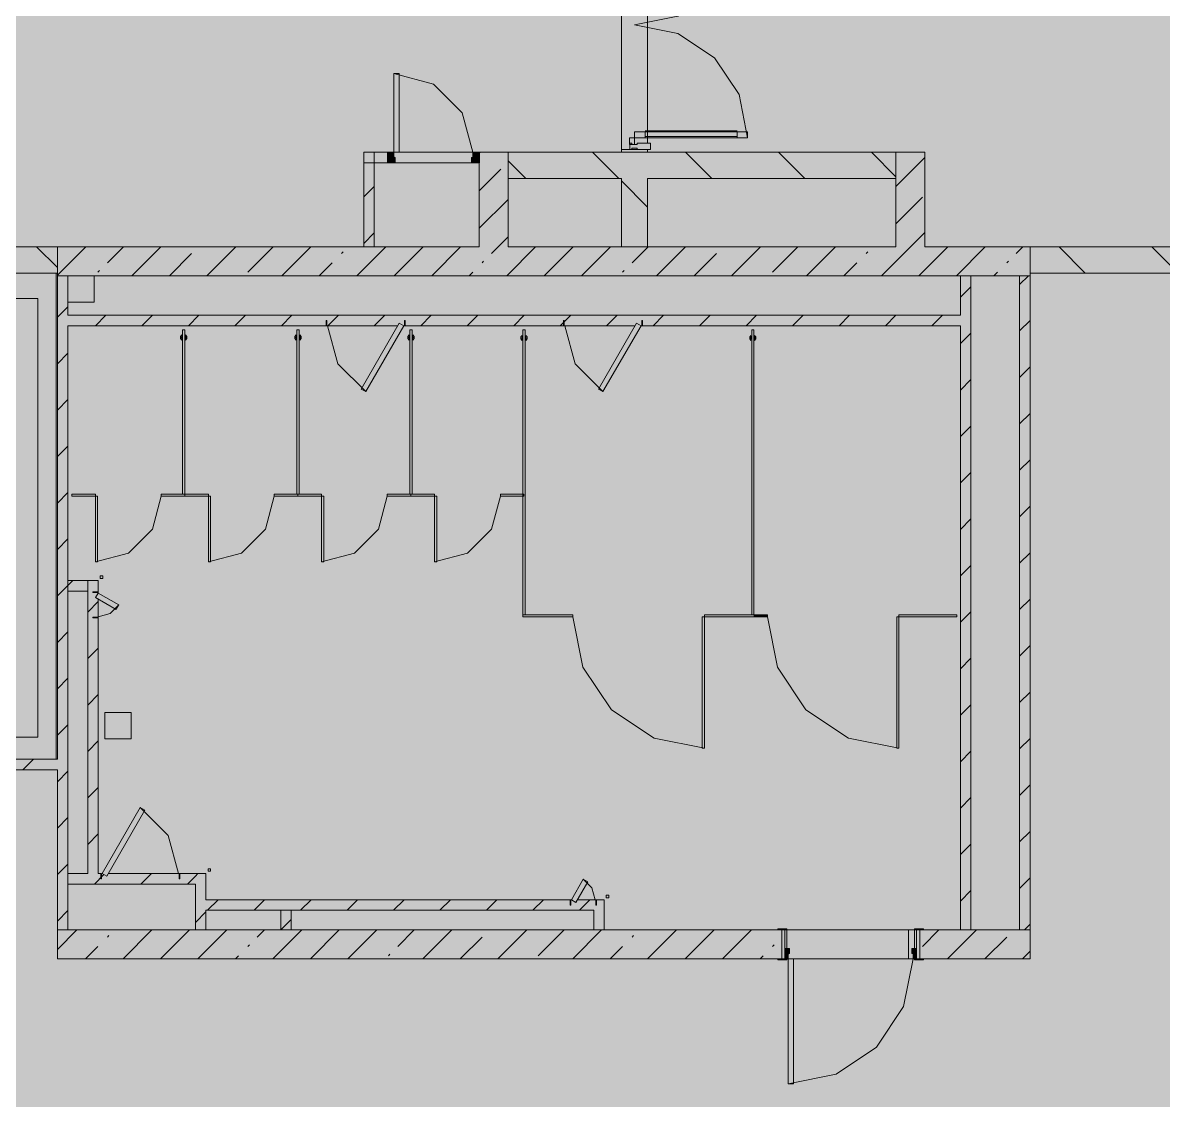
# Model space of a CAD drawing. Header units: millimetres. Extents: x -3817 to 677485, y -22715 to 103890.
# Drawn here: x 17720.9 to 17789.2, y -19571.6 to -19507 of the extents above; entities that cross this region are included whole.
import ezdxf

# ---------------------------------------------------------------- set-up
doc = ezdxf.new("R2010")
doc.units = ezdxf.units.MM
doc.layers.add('PDF _Геометрия', color=7, linetype='Continuous', true_color=0x1d1d1d)
doc.layers.add('PDF _Сплошная заливка', color=7, linetype='Continuous', true_color=0xffffff)

msp = doc.modelspace()

# ---------------------------------------------------------------- hatches: boundary and pattern name
at = {"layer": 'PDF _Сплошная заливка', "true_color": 0xd9d9d9, "transparency": 33554559}
for points in [[(17936.192, -19605.904), (17967.269, -19605.904), (17967.269, -19434.131), (17715.86, -19434.131), (17715.86, -19388.542), (17649.343, -19388.542), (17649.343, -19558.599), (17683.531, -19558.599), (17683.531, -19605.904), (17932.54, -19605.904)], [(17748.238, -19520.411), (17749.961, -19520.411), (17749.961, -19514.742), (17748.238, -19514.742), (17748.229, -19520.411)], [(17773.189, -19516.317), (17773.189, -19514.742), (17749.961, -19514.742), (17749.961, -19516.317), (17760.91, -19516.317)], [(17781.228, -19522.144), (17781.228, -19520.411), (17722.962, -19520.411), (17722.962, -19522.144), (17775.517, -19522.144)], [(17777.055, -19561.355), (17777.685, -19561.355), (17777.685, -19522.144), (17777.055, -19522.144), (17777.055, -19558.599)], [(17723.592, -19525.136), (17743.346, -19525.136), (17743.437, -19524.978), (17743.788, -19525.136), (17757.59, -19525.081), (17757.649, -19524.978), (17758, -19525.136), (17777.055, -19525.136), (17777.055, -19524.506), (17723.592, -19524.506)], [(17724.773, -19541.041), (17725.403, -19541.041), (17725.403, -19540.411), (17723.592, -19540.411), (17723.592, -19541.041)], [(17724.773, -19557.969), (17725.403, -19557.953), (17725.403, -19541.522), (17725.246, -19541.431), (17725.403, -19541.041), (17724.773, -19541.041), (17724.773, -19557.953)], [(17725.561, -19558.599), (17731.23, -19558.599), (17731.23, -19557.969), (17726.003, -19557.969), (17725.912, -19558.127), (17725.561, -19557.969), (17723.592, -19557.969), (17723.592, -19558.599), (17724.394, -19558.599)], [(17731.697, -19561.355), (17731.86, -19561.355), (17731.86, -19557.969), (17731.23, -19557.969), (17731.23, -19561.355)], [(17754.73, -19560.174), (17755.087, -19560.174), (17755.087, -19559.544), (17754.112, -19559.544), (17754.021, -19559.701), (17753.749, -19559.544), (17731.86, -19559.544), (17731.86, -19560.174), (17753.749, -19560.174)]]:
    msp.add_hatch(color=254, dxfattribs=at).paths.add_polyline_path(points)
h = msp.add_hatch(color=254, dxfattribs=at)
h.paths.add_polyline_path([(17756.741, -19514.742), (17758.315, -19514.742), (17758.315, -19514.585), (17756.741, -19514.585)], flags=0)
h.paths.add_polyline_path([(17757.259, -19499.625), (17758.315, -19499.625), (17758.315, -19498.365), (17756.741, -19498.365), (17756.741, -19499.625)], flags=0)
h = msp.add_hatch(color=254, dxfattribs=at)
h.paths.add_polyline_path([(17720.742, -19521.986), (17722.962, -19521.986), (17722.962, -19520.411), (17717.451, -19520.411), (17717.451, -19521.986), (17717.687, -19521.986)], flags=0)
h.paths.add_polyline_path([(17704.223, -19521.986), (17709.577, -19521.986), (17709.577, -19520.411), (17704.223, -19520.411)], flags=0)
h = msp.add_hatch(color=254, dxfattribs=at)
h.paths.add_polyline_path([(17808.668, -19521.986), (17824.691, -19521.986), (17824.691, -19520.411), (17808.668, -19520.411)], flags=0)
h.paths.add_polyline_path([(17797.251, -19521.986), (17797.251, -19520.411), (17781.228, -19520.411), (17781.228, -19521.986), (17790.124, -19521.986)], flags=0)
at = {"layer": 'PDF _Сплошная заливка', "true_color": 0xcdcbc5, "transparency": 33554559}
msp.add_hatch(color=9, dxfattribs=at).paths.add_polyline_path([(17732.013, -19535.356), (17732.013, -19535.23), (17730.596, -19535.23), (17730.596, -19535.356), (17731.697, -19535.356)])
at = {"layer": 'PDF _Сплошная заливка', "true_color": 0xd9d9d9, "transparency": 33554559}
h = msp.add_hatch(color=254, dxfattribs=at)
h.paths.add_polyline_path([(17716.9, -19551.749), (17722.962, -19551.749), (17722.962, -19551.119), (17716.663, -19551.119), (17716.663, -19551.749)], flags=0)
h.paths.add_polyline_path([(17709.183, -19551.749), (17709.183, -19551.119), (17705.798, -19551.119), (17705.798, -19551.749), (17708.947, -19551.749)], flags=0)
h = msp.add_hatch(color=254, dxfattribs=at)
h.paths.add_polyline_path([(17722.962, -19563.087), (17766.347, -19563.087), (17766.347, -19561.355), (17722.962, -19561.355)], flags=0)
h.paths.add_polyline_path([(17781.228, -19563.087), (17781.228, -19561.355), (17774.614, -19561.355), (17774.614, -19563.087), (17775.517, -19563.087)], flags=0)

# ---------------------------------------------------------------- linework, layer by layer
at = {"layer": 'PDF _Геометрия', "color": 8, "lineweight": 9, "true_color": 0x737373}
for points in [[(17757.693, -19514.585), (17756.741, -19514.585), (17756.741, -19499.625), (17757.693, -19499.625)], [(17758.315, -19500.002), (17758.315, -19514.208)], [(17723.592, -19522.144), (17781.228, -19522.144), (17781.228, -19520.411), (17774.921, -19520.411), (17774.921, -19514.742), (17773.189, -19514.742), (17773.189, -19520.411), (17758.315, -19520.411), (17758.315, -19516.317), (17773.189, -19516.317), (17773.189, -19514.742), (17749.961, -19514.742), (17749.961, -19516.317), (17756.741, -19516.317), (17756.741, -19520.411), (17749.961, -19520.411), (17749.961, -19514.742), (17748.229, -19514.742), (17743.435, -19514.742)], [(17748.229, -19514.807), (17748.294, -19514.742)], [(17756.595, -19516.317), (17755.021, -19514.742)], [(17762.163, -19516.317), (17760.588, -19514.742)], [(17767.731, -19516.317), (17766.156, -19514.742)], [(17773.189, -19516.208), (17771.723, -19514.742)], [(17742.726, -19515.372), (17748.229, -19515.372), (17748.229, -19520.411), (17722.962, -19520.411), (17722.962, -19522.144)], [(17751.028, -19516.317), (17749.961, -19515.25)], [(17773.189, -19516.787), (17774.921, -19515.055)], [(17748.229, -19517.052), (17749.523, -19515.757)], [(17741.308, -19517.419), (17741.938, -19516.789)], [(17758.315, -19518.037), (17756.741, -19516.462)], [(17748.229, -19519.297), (17749.961, -19517.564)], [(17773.189, -19519.032), (17774.78, -19517.441)], [(17741.308, -19520.202), (17741.938, -19519.573)], [(17772.322, -19522.144), (17774.054, -19520.411), (17774.921, -19519.544)], [(17717.687, -19521.986), (17722.962, -19521.986), (17722.962, -19520.411), (17717.687, -19520.411)], [(17722.962, -19521.657), (17721.717, -19520.411)], [(17722.962, -19522.114), (17724.665, -19520.411)], [(17725.951, -19521.37), (17726.91, -19520.411)], [(17727.422, -19522.144), (17729.155, -19520.411)], [(17731.912, -19522.144), (17733.645, -19520.411)], [(17734.37, -19521.931), (17735.89, -19520.411)], [(17736.402, -19522.144), (17738.135, -19520.411)], [(17740.892, -19522.144), (17742.624, -19520.411)], [(17743.137, -19522.144), (17744.869, -19520.411)], [(17745.382, -19522.144), (17747.114, -19520.411)], [(17748.962, -19520.809), (17749.359, -19520.411), (17749.961, -19519.809)], [(17749.872, -19522.144), (17751.604, -19520.411)], [(17752.117, -19522.144), (17753.849, -19520.411)], [(17754.362, -19522.144), (17756.094, -19520.411)], [(17756.741, -19520.411), (17758.315, -19520.411)], [(17757.381, -19521.37), (17758.339, -19520.411)], [(17758.852, -19522.144), (17760.584, -19520.411)], [(17763.342, -19522.144), (17765.074, -19520.411)], [(17765.8, -19521.931), (17767.319, -19520.411)], [(17767.832, -19522.144), (17769.564, -19520.411)], [(17774.567, -19522.144), (17776.299, -19520.411)], [(17776.812, -19522.144), (17778.544, -19520.411)], [(17780.392, -19520.809), (17780.789, -19520.411)], [(17784.535, -19521.986), (17782.96, -19520.411)], [(17790.102, -19521.986), (17788.528, -19520.411)], [(17729.667, -19522.144), (17731.002, -19520.809)], [(17739.982, -19520.809), (17740.076, -19520.715)], [(17761.097, -19522.144), (17762.432, -19520.809)], [(17771.412, -19520.809), (17771.505, -19520.715)], [(17738.647, -19522.144), (17739.421, -19521.37)], [(17748.401, -19521.37), (17748.494, -19521.276)], [(17770.077, -19522.144), (17770.851, -19521.37)], [(17779.831, -19521.37), (17779.924, -19521.276)], [(17758, -19525.136), (17777.055, -19525.136), (17777.055, -19561.355), (17777.685, -19561.355), (17777.685, -19522.144), (17777.055, -19522.144), (17777.055, -19524.506), (17758, -19524.506), (17753.276, -19524.506), (17743.788, -19524.506), (17739.064, -19524.506), (17723.592, -19524.506), (17723.592, -19522.144), (17722.962, -19522.144), (17722.962, -19551.119), (17716.9, -19551.119)], [(17725.167, -19522.144), (17723.592, -19522.144), (17723.592, -19523.718)], [(17725.167, -19522.144), (17723.71, -19522.144), (17725.167, -19522.144)], [(17725.39, -19521.931), (17725.483, -19521.838)], [(17747.627, -19522.144), (17747.84, -19521.931)], [(17756.82, -19521.931), (17756.913, -19521.838)], [(17779.057, -19522.144), (17779.27, -19521.931)], [(17780.598, -19522.669), (17781.124, -19522.144)], [(17777.055, -19523.429), (17777.685, -19522.799)], [(17710.286, -19523.502), (17721.781, -19523.502), (17721.781, -19549.8), (17709.971, -19549.8), (17709.971, -19523.502)], [(17722.962, -19524.629), (17723.592, -19523.999)], [(17725.24, -19525.136), (17725.87, -19524.506)], [(17728.024, -19525.136), (17728.654, -19524.506)], [(17730.807, -19525.136), (17731.437, -19524.506)], [(17733.591, -19525.136), (17734.221, -19524.506)], [(17736.375, -19525.136), (17737.005, -19524.506)], [(17739.159, -19525.136), (17739.789, -19524.506)], [(17741.943, -19525.136), (17742.572, -19524.506)], [(17744.726, -19525.136), (17745.356, -19524.506)], [(17747.51, -19525.136), (17748.14, -19524.506)], [(17750.294, -19525.136), (17750.924, -19524.506)], [(17753.078, -19525.136), (17753.708, -19524.506)], [(17755.862, -19525.136), (17756.491, -19524.506)], [(17758.645, -19525.136), (17759.275, -19524.506)], [(17761.429, -19525.136), (17762.059, -19524.506)], [(17764.213, -19525.136), (17764.843, -19524.506)], [(17766.997, -19525.136), (17767.627, -19524.506)], [(17769.78, -19525.136), (17770.41, -19524.506)], [(17772.564, -19525.136), (17773.194, -19524.506)], [(17775.348, -19525.136), (17775.978, -19524.506)], [(17766.11, -19561.355), (17723.592, -19561.355), (17723.592, -19541.041), (17724.773, -19541.041), (17724.773, -19540.411), (17723.592, -19540.411), (17723.592, -19525.136), (17739.064, -19525.136), (17743.346, -19525.136)], [(17743.788, -19525.136), (17753.276, -19525.136), (17757.558, -19525.136)], [(17780.598, -19525.453), (17781.228, -19524.823)], [(17730.412, -19525.693), (17730.342, -19525.79), (17730.342, -19525.91), (17730.412, -19526.006)], [(17730.442, -19525.766), (17730.407, -19525.85), (17730.442, -19525.934)], [(17730.61, -19525.934), (17730.645, -19525.85), (17730.61, -19525.766)], [(17730.64, -19526.006), (17730.71, -19525.91), (17730.71, -19525.79), (17730.64, -19525.693)], [(17737.259, -19525.693), (17737.189, -19525.79), (17737.189, -19525.91), (17737.259, -19526.006)], [(17737.289, -19525.766), (17737.255, -19525.85), (17737.289, -19525.934)], [(17737.457, -19525.934), (17737.492, -19525.85), (17737.457, -19525.766)], [(17737.487, -19526.006), (17737.557, -19525.91), (17737.557, -19525.79), (17737.487, -19525.693)], [(17744.028, -19525.693), (17743.957, -19525.79), (17743.957, -19525.91), (17744.028, -19526.006)], [(17744.058, -19525.766), (17744.023, -19525.85), (17744.058, -19525.934)], [(17744.226, -19525.934), (17744.26, -19525.85), (17744.226, -19525.766)], [(17744.256, -19526.006), (17744.326, -19525.91), (17744.326, -19525.79), (17744.256, -19525.693)], [(17750.796, -19525.717), (17750.726, -19525.814), (17750.726, -19525.934), (17750.796, -19526.031)], [(17750.826, -19525.79), (17750.791, -19525.874), (17750.826, -19525.958)], [(17750.994, -19525.958), (17751.029, -19525.874), (17750.994, -19525.79)], [(17751.024, -19526.031), (17751.094, -19525.934), (17751.094, -19525.814), (17751.024, -19525.717)], [(17764.501, -19525.717), (17764.43, -19525.814), (17764.43, -19525.934), (17764.501, -19526.031)], [(17764.53, -19525.79), (17764.496, -19525.874), (17764.53, -19525.958)], [(17764.698, -19525.958), (17764.733, -19525.874), (17764.698, -19525.79)], [(17764.728, -19526.031), (17764.799, -19525.934), (17764.799, -19525.814), (17764.728, -19525.717)], [(17777.055, -19526.212), (17777.685, -19525.583)], [(17722.962, -19527.413), (17723.592, -19526.783)], [(17780.598, -19528.237), (17781.228, -19527.607)], [(17777.055, -19528.996), (17777.685, -19528.366)], [(17722.962, -19530.197), (17723.592, -19529.567)], [(17780.598, -19531.021), (17781.228, -19530.391)], [(17777.055, -19531.78), (17777.685, -19531.15)], [(17722.962, -19532.981), (17723.592, -19532.351)], [(17780.598, -19533.805), (17781.228, -19533.175)], [(17777.055, -19534.564), (17777.685, -19533.934)], [(17722.962, -19535.765), (17723.592, -19535.135)], [(17725.242, -19539.293), (17725.242, -19535.356), (17725.368, -19535.356), (17725.368, -19539.293), (17725.242, -19539.293), (17727.21, -19538.765), (17728.651, -19537.324), (17729.179, -19535.356)], [(17732.013, -19539.293), (17732.013, -19535.356), (17732.139, -19535.356), (17732.139, -19539.293), (17732.013, -19539.293), (17733.982, -19538.765), (17735.423, -19537.324), (17735.95, -19535.356)], [(17738.785, -19539.293), (17738.785, -19535.356), (17738.911, -19535.356), (17738.911, -19539.293), (17738.785, -19539.293), (17740.753, -19538.765), (17742.194, -19537.324), (17742.721, -19535.356)], [(17745.556, -19539.293), (17745.556, -19535.356), (17745.682, -19535.356), (17745.682, -19539.293), (17745.556, -19539.293), (17747.524, -19538.765), (17748.965, -19537.324), (17749.493, -19535.356)], [(17780.598, -19536.588), (17781.228, -19535.958)], [(17777.055, -19537.348), (17777.685, -19536.718)], [(17722.962, -19538.548), (17723.592, -19537.918)], [(17780.598, -19539.372), (17781.228, -19538.742)], [(17777.055, -19540.131), (17777.685, -19539.502)], [(17722.962, -19541.332), (17723.592, -19540.702), (17723.884, -19540.411), (17723.592, -19540.702)], [(17725.403, -19541.159), (17725.403, -19541.041), (17725.403, -19540.411), (17723.592, -19540.411), (17723.592, -19541.041), (17724.773, -19541.041), (17724.773, -19557.969), (17723.592, -19557.969), (17723.592, -19558.599), (17725.561, -19558.599), (17730.285, -19558.599), (17731.23, -19558.599), (17731.23, -19561.355), (17731.86, -19561.355), (17731.86, -19560.174), (17755.087, -19560.174), (17755.087, -19561.355), (17755.717, -19561.355), (17755.717, -19559.544), (17755.087, -19559.544), (17755.245, -19559.544)], [(17724.773, -19542.655), (17724.773, -19541.08)], [(17725.561, -19557.969), (17725.403, -19557.969), (17725.403, -19541.522), (17725.403, -19542.655)], [(17780.598, -19542.156), (17781.228, -19541.526)], [(17724.773, -19542.305), (17725.403, -19541.675)], [(17777.055, -19542.915), (17777.685, -19542.285)], [(17753.839, -19542.592), (17754.439, -19545.605), (17756.145, -19548.159), (17758.7, -19549.866), (17761.713, -19550.465), (17761.587, -19550.465), (17761.587, -19542.592), (17761.713, -19542.592), (17761.713, -19550.465)], [(17765.492, -19542.592), (17766.092, -19545.605), (17767.798, -19548.159), (17770.353, -19549.866), (17773.366, -19550.465), (17773.24, -19550.465), (17773.24, -19542.592), (17773.366, -19542.592), (17773.366, -19550.465)], [(17722.962, -19544.116), (17723.592, -19543.486)], [(17780.598, -19544.94), (17781.228, -19544.31)], [(17724.773, -19545.089), (17725.403, -19544.459)], [(17777.055, -19545.699), (17777.685, -19545.069)], [(17722.962, -19546.9), (17723.592, -19546.27)], [(17724.773, -19547.872), (17725.403, -19547.243)], [(17780.598, -19547.723), (17781.228, -19547.093)], [(17777.055, -19548.483), (17777.685, -19547.853)], [(17722.962, -19549.683), (17723.592, -19549.054)], [(17724.773, -19550.656), (17725.403, -19550.026)], [(17780.598, -19550.507), (17781.228, -19549.877)], [(17720.897, -19551.749), (17721.527, -19551.119)], [(17777.055, -19551.267), (17777.685, -19550.637)], [(17716.9, -19551.749), (17722.962, -19551.749), (17722.962, -19561.355), (17723.592, -19561.355)], [(17722.962, -19552.467), (17723.592, -19551.837)], [(17724.773, -19553.44), (17725.403, -19552.81)], [(17780.598, -19553.291), (17781.228, -19552.661)], [(17777.055, -19554.05), (17777.685, -19553.42)], [(17722.962, -19555.251), (17723.592, -19554.621)], [(17724.773, -19556.224), (17725.403, -19555.594)], [(17780.598, -19556.075), (17781.228, -19555.445)], [(17777.055, -19556.834), (17777.685, -19556.204)], [(17722.962, -19558.035), (17723.592, -19557.405)], [(17753.749, -19559.544), (17731.86, -19559.544), (17731.86, -19557.969), (17731.23, -19557.969), (17730.285, -19557.969), (17726.003, -19557.969)], [(17727.966, -19558.599), (17728.596, -19557.969)], [(17730.75, -19558.599), (17731.23, -19558.119), (17731.379, -19557.969)], [(17725.182, -19558.599), (17725.749, -19558.032)], [(17780.598, -19558.859), (17781.228, -19558.229)], [(17777.055, -19559.618), (17777.685, -19558.988)], [(17731.959, -19560.174), (17732.588, -19559.544)], [(17734.742, -19560.174), (17735.372, -19559.544)], [(17737.526, -19560.174), (17738.156, -19559.544)], [(17740.31, -19560.174), (17740.94, -19559.544)], [(17743.094, -19560.174), (17743.724, -19559.544)], [(17745.877, -19560.174), (17746.507, -19559.544)], [(17748.661, -19560.174), (17749.291, -19559.544)], [(17751.445, -19560.174), (17752.075, -19559.544)], [(17754.229, -19560.174), (17754.859, -19559.544)], [(17722.962, -19560.819), (17723.592, -19560.189)], [(17731.23, -19560.903), (17731.86, -19560.273)], [(17736.345, -19561.355), (17736.968, -19560.732)], [(17755.087, -19560.174), (17753.67, -19560.174)], [(17722.962, -19562.523), (17724.131, -19561.355)], [(17722.962, -19561.355), (17722.962, -19563.087), (17766.11, -19563.087)], [(17726.889, -19563.087), (17728.621, -19561.355)], [(17729.134, -19563.087), (17730.866, -19561.355)], [(17731.379, -19563.087), (17733.111, -19561.355)], [(17734.931, -19561.779), (17735.356, -19561.355)], [(17735.869, -19563.087), (17737.601, -19561.355)], [(17738.114, -19563.087), (17739.846, -19561.355)], [(17740.359, -19563.087), (17742.091, -19561.355)], [(17743.35, -19562.341), (17744.336, -19561.355)], [(17744.849, -19563.087), (17746.581, -19561.355)], [(17749.338, -19563.087), (17751.071, -19561.355)], [(17751.768, -19562.902), (17753.316, -19561.355)], [(17753.828, -19563.087), (17755.561, -19561.355)], [(17758.318, -19563.087), (17760.051, -19561.355)], [(17760.563, -19563.087), (17762.296, -19561.355)], [(17762.808, -19563.087), (17764.541, -19561.355)], [(17766.347, -19563.087), (17766.347, -19561.355)], [(17766.662, -19561.355), (17774.299, -19561.355)], [(17774.614, -19561.355), (17774.614, -19563.087)], [(17774.78, -19562.341), (17775.766, -19561.355)], [(17774.85, -19563.087), (17781.228, -19563.087), (17781.228, -19561.355), (17780.598, -19561.355), (17777.685, -19561.355)], [(17777.055, -19561.355), (17774.85, -19561.355)], [(17776.278, -19563.087), (17778.011, -19561.355)], [(17780.886, -19561.355), (17781.228, -19561.012)], [(17725.951, -19561.779), (17726.044, -19561.686)], [(17747.093, -19563.087), (17748.401, -19561.779)], [(17757.381, -19561.779), (17757.474, -19561.686)], [(17778.523, -19563.087), (17779.831, -19561.779)], [(17724.644, -19563.087), (17725.39, -19562.341)], [(17734.37, -19562.341), (17734.463, -19562.247)], [(17756.073, -19563.087), (17756.82, -19562.341)], [(17765.8, -19562.341), (17765.893, -19562.247)], [(17780.768, -19563.087), (17781.228, -19562.627)], [(17733.624, -19563.087), (17733.809, -19562.902)], [(17742.789, -19562.902), (17742.882, -19562.809)], [(17765.053, -19563.087), (17765.238, -19562.902)], [(17774.299, -19563.087), (17767.055, -19563.087)]]:
    msp.add_lwpolyline(points, dxfattribs=at)
at = {"layer": 'PDF _Геометрия', "color": 9, "lineweight": 9, "true_color": 0xb7b7b7}
for points in [[(17757.221, -19513.876), (17757.536, -19513.876), (17757.221, -19513.876), (17757.536, -19513.876), (17757.221, -19513.876), (17757.221, -19514.27), (17757.221, -19513.93), (17757.221, -19514.27), (17757.536, -19514.27), (17757.536, -19513.876), (17764.307, -19513.876), (17763.792, -19511.285), (17762.324, -19509.088), (17760.127, -19507.62), (17757.536, -19507.105), (17760.127, -19506.589), (17762.324, -19505.121), (17763.792, -19502.925), (17764.307, -19500.333), (17757.536, -19500.333), (17757.221, -19500.333), (17757.221, -19499.94), (17757.536, -19499.94)], [(17747.844, -19514.742), (17747.211, -19512.38), (17745.482, -19510.651), (17743.12, -19510.018)], [(17763.677, -19513.451), (17758.166, -19513.451)], [(17758.166, -19513.876), (17758.166, -19513.522)], [(17763.677, -19513.876), (17763.677, -19513.522)], [(17757.221, -19513.93), (17757.221, -19514.27)], [(17757.536, -19514.27), (17757.536, -19513.93)], [(17763.677, -19513.797), (17758.166, -19513.797)], [(17743.435, -19514.742), (17747.923, -19514.742), (17743.12, -19514.742)], [(17748.229, -19514.742), (17756.741, -19514.742)], [(17758.315, -19514.742), (17774.921, -19514.742), (17774.921, -19520.411), (17797.265, -19520.411)], [(17741.938, -19520.411), (17748.229, -19520.411), (17748.229, -19515.372)], [(17747.923, -19515.372), (17743.041, -19515.372), (17747.923, -19515.372)], [(17717.687, -19520.411), (17741.308, -19520.411)], [(17797.251, -19521.642), (17797.251, -19521.986), (17781.228, -19521.986)], [(17716.9, -19551.108), (17722.884, -19551.108), (17722.884, -19521.986)], [(17743.346, -19525.136), (17723.592, -19525.136), (17723.592, -19540.411), (17725.403, -19540.411), (17725.403, -19541.159)], [(17739.143, -19525.136), (17739.755, -19527.419), (17741.426, -19529.09)], [(17757.558, -19525.136), (17743.71, -19525.136)], [(17753.355, -19525.136), (17753.967, -19527.419), (17755.638, -19529.09)], [(17777.055, -19561.355), (17777.055, -19525.136), (17757.922, -19525.136)], [(17781.228, -19531.539), (17781.228, -19563.087), (17774.85, -19563.087)], [(17725.403, -19541.522), (17725.403, -19557.953)], [(17725.403, -19542.576), (17726.112, -19542.386), (17726.631, -19541.867)], [(17765.874, -19563.087), (17766.11, -19563.087), (17722.962, -19563.087), (17722.962, -19551.749), (17716.9, -19551.749)], [(17730.206, -19557.969), (17729.594, -19555.686), (17727.923, -19554.014)], [(17726.003, -19557.969), (17731.86, -19557.969)], [(17755.166, -19559.544), (17754.976, -19558.835), (17754.457, -19558.316)], [(17731.86, -19559.544), (17753.749, -19559.544)], [(17754.112, -19559.544), (17755.717, -19559.544), (17755.717, -19561.355), (17765.874, -19561.355)], [(17774.299, -19563.087), (17767.055, -19563.087), (17773.945, -19563.087), (17773.945, -19561.355), (17774.299, -19561.355)], [(17774.85, -19561.355), (17775.517, -19561.355)], [(17774.22, -19563.087), (17773.651, -19565.95), (17772.029, -19568.376), (17769.603, -19569.998), (17766.74, -19570.567)]]:
    msp.add_lwpolyline(points, dxfattribs=at)
for points in [[(17743.12, -19510.018), (17743.12, -19514.742), (17743.435, -19514.742), (17743.435, -19510.018)], [(17757.536, -19513.522), (17757.536, -19513.876), (17764.307, -19513.876), (17764.307, -19513.522), (17757.536, -19513.522), (17757.536, -19513.876), (17764.307, -19513.876), (17764.307, -19513.522)], [(17757.536, -19513.93), (17757.536, -19514.27)], [(17742.923, -19515.372), (17742.923, -19514.742), (17742.726, -19514.742), (17742.726, -19515.372)], [(17743.12, -19514.742), (17742.923, -19514.742), (17742.923, -19515.372), (17743.199, -19515.372), (17743.199, -19515.057), (17743.12, -19515.057)], [(17747.844, -19514.742), (17747.844, -19515.057), (17747.766, -19515.057), (17747.766, -19515.372), (17748.041, -19515.372), (17748.041, -19514.742)], [(17748.041, -19515.372), (17748.238, -19515.372), (17748.238, -19514.742), (17748.041, -19514.742)], [(17725.167, -19523.718), (17725.167, -19522.144), (17723.592, -19522.144), (17723.592, -19523.718)], [(17725.167, -19522.144), (17725.167, -19523.718), (17723.592, -19523.718), (17723.592, -19522.144)], [(17725.167, -19523.718), (17725.167, -19522.144), (17723.592, -19522.144), (17723.592, -19523.718)], [(17725.167, -19522.144), (17725.167, -19523.718), (17723.592, -19523.718), (17723.592, -19522.144)], [(17739.103, -19524.821), (17739.064, -19524.821), (17739.064, -19525.136), (17739.103, -19525.136)], [(17741.426, -19529.09), (17743.71, -19525.136), (17743.437, -19524.978), (17741.153, -19528.933)], [(17743.749, -19524.821), (17743.749, -19525.136), (17743.788, -19525.136), (17743.788, -19524.821)], [(17753.316, -19524.821), (17753.276, -19524.821), (17753.276, -19525.136), (17753.316, -19525.136)], [(17755.638, -19529.09), (17757.922, -19525.136), (17757.649, -19524.978), (17755.366, -19528.933)], [(17757.961, -19524.821), (17757.961, -19525.136), (17758, -19525.136), (17758, -19524.821)], [(17725.088, -19541.119), (17725.403, -19541.119), (17725.403, -19541.08), (17725.088, -19541.08)], [(17726.631, -19541.867), (17725.403, -19541.159), (17725.246, -19541.431), (17726.473, -19542.14)], [(17725.088, -19542.615), (17725.088, -19542.655), (17725.403, -19542.655), (17725.403, -19542.615)], [(17725.803, -19549.89), (17725.803, -19548.315), (17727.378, -19548.315), (17727.378, -19549.89)], [(17727.923, -19554.014), (17725.639, -19557.969), (17725.912, -19558.127), (17728.196, -19554.172)], [(17725.6, -19558.284), (17725.6, -19557.969), (17725.561, -19557.969), (17725.561, -19558.284)], [(17730.245, -19558.284), (17730.285, -19558.284), (17730.285, -19557.969), (17730.245, -19557.969)], [(17754.457, -19558.316), (17753.749, -19559.544), (17754.021, -19559.701), (17754.73, -19558.474)], [(17753.709, -19559.859), (17753.709, -19559.544), (17753.67, -19559.544), (17753.67, -19559.859)], [(17755.205, -19559.859), (17755.245, -19559.859), (17755.245, -19559.544), (17755.205, -19559.544)], [(17766.662, -19561.292), (17766.11, -19561.292), (17766.11, -19561.355), (17766.662, -19561.355)], [(17766.543, -19561.355), (17766.347, -19561.355), (17766.347, -19563.087), (17766.543, -19563.087)], [(17766.662, -19561.355), (17766.543, -19561.355), (17766.543, -19562.457), (17766.662, -19562.457)], [(17774.299, -19561.292), (17774.299, -19561.355), (17774.85, -19561.355), (17774.85, -19561.292)], [(17774.299, -19561.355), (17774.299, -19562.457), (17774.417, -19562.457), (17774.417, -19561.355)], [(17774.417, -19561.355), (17774.417, -19563.087), (17774.614, -19563.087), (17774.614, -19561.355)], [(17766.74, -19563.087), (17766.74, -19562.772), (17766.819, -19562.772), (17766.819, -19562.457), (17766.543, -19562.457), (17766.543, -19563.087)], [(17774.22, -19563.087), (17774.417, -19563.087), (17774.417, -19562.457), (17774.142, -19562.457), (17774.142, -19562.772), (17774.22, -19562.772)], [(17766.662, -19563.087), (17766.11, -19563.087), (17766.11, -19563.15), (17766.662, -19563.15)], [(17766.662, -19563.079), (17766.543, -19563.079), (17766.543, -19563.087), (17766.662, -19563.087)], [(17766.74, -19570.567), (17767.055, -19570.567), (17767.055, -19563.087), (17766.74, -19563.087)], [(17774.299, -19563.079), (17774.299, -19563.087), (17774.417, -19563.087), (17774.417, -19563.079)], [(17774.299, -19563.087), (17774.299, -19563.15), (17774.85, -19563.15), (17774.85, -19563.087)]]:
    msp.add_lwpolyline(points, close=True, dxfattribs=at)
at = {"layer": 'PDF _Геометрия', "color": 8, "lineweight": 9, "true_color": 0x737373}
for points in [[(17757.378, -19514.585), (17757.378, -19514.506), (17757.693, -19514.506), (17757.693, -19514.585), (17758.481, -19514.585), (17758.481, -19514.191), (17757.693, -19514.191), (17757.693, -19514.27), (17757.378, -19514.27), (17757.378, -19514.191), (17757.245, -19514.191), (17757.245, -19514.585)], [(17741.938, -19520.411), (17741.938, -19514.742), (17741.308, -19514.742), (17741.308, -19520.411)], [(17741.308, -19515.372), (17742.726, -19515.372), (17742.726, -19514.742), (17741.308, -19514.742)], [(17758.315, -19514.742), (17758.315, -19514.585), (17756.741, -19514.585), (17756.741, -19514.742)], [(17797.251, -19520.411), (17781.228, -19520.411), (17781.228, -19521.986), (17797.251, -19521.986)], [(17781.228, -19561.355), (17781.228, -19522.144), (17780.598, -19522.144), (17780.598, -19561.355)], [(17730.428, -19525.948), (17730.388, -19525.85), (17730.428, -19525.752), (17730.388, -19525.85)], [(17730.463, -19525.749), (17730.408, -19525.839), (17730.446, -19525.937), (17730.463, -19525.95)], [(17730.463, -19525.388), (17730.463, -19535.23), (17730.589, -19535.23), (17730.589, -19525.388)], [(17730.589, -19525.95), (17730.644, -19525.86), (17730.606, -19525.762), (17730.589, -19525.749)], [(17730.624, -19525.752), (17730.664, -19525.85), (17730.624, -19525.948), (17730.664, -19525.85)], [(17737.275, -19525.948), (17737.235, -19525.85), (17737.275, -19525.752), (17737.235, -19525.85)], [(17737.31, -19525.749), (17737.255, -19525.839), (17737.293, -19525.937), (17737.31, -19525.95)], [(17737.31, -19525.388), (17737.31, -19535.23), (17737.436, -19535.23), (17737.436, -19525.388)], [(17737.436, -19525.95), (17737.491, -19525.86), (17737.453, -19525.762), (17737.436, -19525.749)], [(17737.471, -19525.752), (17737.512, -19525.85), (17737.471, -19525.948), (17737.512, -19525.85)], [(17744.044, -19525.948), (17744.003, -19525.85), (17744.044, -19525.752), (17744.003, -19525.85)], [(17744.079, -19525.749), (17744.024, -19525.839), (17744.062, -19525.937), (17744.079, -19525.95)], [(17744.079, -19525.388), (17744.079, -19535.23), (17744.205, -19535.23), (17744.205, -19525.388)], [(17744.205, -19525.95), (17744.26, -19525.86), (17744.222, -19525.762), (17744.205, -19525.749)], [(17744.239, -19525.752), (17744.28, -19525.85), (17744.239, -19525.948), (17744.28, -19525.85)], [(17750.812, -19525.972), (17750.772, -19525.874), (17750.812, -19525.776), (17750.772, -19525.874)], [(17750.847, -19525.773), (17750.792, -19525.863), (17750.83, -19525.961), (17750.847, -19525.974)], [(17750.847, -19525.38), (17750.847, -19542.466), (17750.973, -19542.466), (17750.973, -19525.38)], [(17750.973, -19525.974), (17751.028, -19525.885), (17750.99, -19525.786), (17750.973, -19525.773)], [(17751.008, -19525.776), (17751.048, -19525.874), (17751.008, -19525.972), (17751.048, -19525.874)], [(17764.517, -19525.972), (17764.476, -19525.874), (17764.517, -19525.776), (17764.476, -19525.874)], [(17764.551, -19525.773), (17764.496, -19525.863), (17764.534, -19525.961), (17764.551, -19525.974)], [(17764.551, -19525.38), (17764.551, -19542.466), (17764.677, -19542.466), (17764.677, -19525.38)], [(17764.677, -19525.974), (17764.733, -19525.885), (17764.695, -19525.786), (17764.677, -19525.773)], [(17764.712, -19525.776), (17764.753, -19525.874), (17764.712, -19525.972), (17764.753, -19525.874)], [(17723.824, -19535.356), (17725.242, -19535.356), (17725.242, -19535.23), (17723.824, -19535.23)], [(17729.179, -19535.356), (17730.596, -19535.356), (17730.596, -19535.23), (17729.179, -19535.23)], [(17730.596, -19535.356), (17732.013, -19535.356), (17732.013, -19535.23), (17730.596, -19535.23)], [(17735.95, -19535.356), (17737.367, -19535.356), (17737.367, -19535.23), (17735.95, -19535.23)], [(17737.367, -19535.356), (17738.785, -19535.356), (17738.785, -19535.23), (17737.367, -19535.23)], [(17742.721, -19535.356), (17744.139, -19535.356), (17744.139, -19535.23), (17742.721, -19535.23)], [(17744.139, -19535.356), (17745.556, -19535.356), (17745.556, -19535.23), (17744.139, -19535.23)], [(17749.493, -19535.356), (17750.91, -19535.356), (17750.91, -19535.23), (17749.493, -19535.23)], [(17725.525, -19540.131), (17725.525, -19540.285), (17725.683, -19540.285), (17725.683, -19540.131)], [(17750.847, -19542.592), (17753.839, -19542.592), (17753.839, -19542.466), (17750.847, -19542.466)], [(17761.713, -19542.592), (17764.705, -19542.592), (17764.705, -19542.466), (17761.713, -19542.466)], [(17764.705, -19542.592), (17765.492, -19542.592), (17765.492, -19542.466), (17764.705, -19542.466)], [(17773.366, -19542.592), (17776.83, -19542.592), (17776.83, -19542.466), (17773.366, -19542.466)], [(17732.139, -19557.839), (17732.139, -19557.686), (17731.982, -19557.686), (17731.982, -19557.839)], [(17755.839, -19559.264), (17755.839, -19559.418), (17755.997, -19559.418), (17755.997, -19559.264)], [(17755.087, -19559.544), (17754.112, -19559.544)], [(17736.338, -19560.174), (17736.338, -19561.355), (17736.968, -19561.355), (17736.968, -19560.174)]]:
    msp.add_lwpolyline(points, close=True, dxfattribs=at)
at = {"layer": 'PDF _Сплошная заливка', "color": 254, "lineweight": 35, "true_color": 0xcdcdcd, "transparency": 33554559}
for points in [[(17743.435, -19514.742), (17743.435, -19510.018), (17743.12, -19514.742), (17743.12, -19510.018)], [(17757.536, -19513.876), (17764.307, -19513.876), (17757.536, -19513.522), (17764.307, -19513.522)], [(17742.923, -19515.372), (17743.199, -19515.372), (17742.923, -19514.742), (17743.12, -19514.742)], [(17748.041, -19515.372), (17748.041, -19514.742), (17747.766, -19515.372), (17747.844, -19514.742)], [(17741.426, -19529.09), (17743.71, -19525.136), (17741.153, -19528.933), (17743.437, -19524.978)], [(17755.638, -19529.09), (17757.922, -19525.136), (17755.366, -19528.933), (17757.649, -19524.978)], [(17726.473, -19542.14), (17726.631, -19541.867), (17725.246, -19541.431), (17725.403, -19541.159)], [(17725.912, -19558.127), (17728.196, -19554.172), (17725.639, -19557.969), (17727.923, -19554.014)], [(17754.021, -19559.701), (17754.73, -19558.474), (17753.749, -19559.544), (17754.457, -19558.316)], [(17766.543, -19562.457), (17766.662, -19562.457), (17766.543, -19561.355), (17766.662, -19561.355)], [(17774.85, -19561.355), (17774.85, -19561.292), (17774.299, -19561.355)], [(17774.299, -19562.457), (17774.417, -19562.457), (17774.299, -19561.355), (17774.417, -19561.355)], [(17766.74, -19563.087), (17766.819, -19562.457), (17766.543, -19563.087), (17766.543, -19562.457)], [(17774.417, -19563.087), (17774.417, -19562.457), (17774.22, -19563.087), (17774.142, -19562.457)], [(17767.055, -19570.567), (17767.055, -19563.087), (17766.74, -19570.567), (17766.74, -19563.087)], [(17774.85, -19563.15), (17774.85, -19563.087), (17774.299, -19563.15)]]:
    msp.add_solid(points, dxfattribs=at)
at = {"layer": 'PDF _Сплошная заливка', "color": 254, "lineweight": 35, "true_color": 0xd9d9d9, "transparency": 33554559}
for points in [[(17741.938, -19520.411), (17741.938, -19514.742), (17741.308, -19520.411), (17741.308, -19514.742)], [(17742.726, -19515.372), (17742.726, -19514.742), (17741.308, -19515.372), (17741.308, -19514.742)], [(17774.921, -19520.411), (17774.921, -19514.742), (17773.189, -19520.411), (17773.189, -19514.742)], [(17758.315, -19520.411), (17758.315, -19516.317), (17756.741, -19520.411), (17756.741, -19516.317)], [(17723.592, -19561.355), (17723.592, -19522.144), (17722.962, -19561.355), (17722.962, -19522.144)], [(17781.228, -19561.355), (17781.228, -19522.144), (17780.598, -19561.355), (17780.598, -19522.144)], [(17724.773, -19541.041), (17724.773, -19540.411), (17723.592, -19541.041), (17723.592, -19540.411)], [(17755.717, -19561.355), (17755.717, -19559.544), (17755.087, -19561.355), (17755.087, -19559.544)], [(17736.968, -19561.355), (17736.968, -19560.174), (17736.338, -19561.355), (17736.338, -19560.174)]]:
    msp.add_solid(points, dxfattribs=at)
at = {"layer": 'PDF _Сплошная заливка', "color": 254, "lineweight": 35, "true_color": 0xd7d7d7, "transparency": 33554559}
for points in [[(17742.923, -19515.372), (17742.923, -19514.742), (17742.726, -19515.372), (17742.726, -19514.742)], [(17748.238, -19515.372), (17748.238, -19514.742), (17748.041, -19515.372), (17748.041, -19514.742)], [(17766.347, -19563.087), (17766.543, -19563.087), (17766.347, -19561.355), (17766.543, -19561.355)], [(17774.417, -19563.087), (17774.614, -19563.087), (17774.417, -19561.355), (17774.614, -19561.355)]]:
    msp.add_solid(points, dxfattribs=at)
at = {"layer": 'PDF _Сплошная заливка', "color": 9, "lineweight": 35, "true_color": 0xcdcbc5, "transparency": 33554559}
for points in [[(17730.589, -19535.23), (17730.589, -19525.388), (17730.463, -19535.23), (17730.463, -19525.388)], [(17737.436, -19535.23), (17737.436, -19525.388), (17737.31, -19535.23), (17737.31, -19525.388)], [(17744.205, -19535.23), (17744.205, -19525.388), (17744.079, -19535.23), (17744.079, -19525.388)], [(17750.973, -19542.466), (17750.973, -19525.38), (17750.847, -19542.466), (17750.847, -19525.38)], [(17764.677, -19542.466), (17764.677, -19525.38), (17764.551, -19542.466), (17764.551, -19525.38)], [(17725.242, -19535.356), (17725.242, -19535.23), (17723.824, -19535.356), (17723.824, -19535.23)], [(17730.596, -19535.356), (17730.596, -19535.23), (17729.179, -19535.356), (17729.179, -19535.23)], [(17737.367, -19535.356), (17737.367, -19535.23), (17735.95, -19535.356), (17735.95, -19535.23)], [(17738.785, -19535.356), (17738.785, -19535.23), (17737.367, -19535.356), (17737.367, -19535.23)], [(17744.139, -19535.356), (17744.139, -19535.23), (17742.721, -19535.356), (17742.721, -19535.23)], [(17745.556, -19535.356), (17745.556, -19535.23), (17744.139, -19535.356), (17744.139, -19535.23)], [(17750.91, -19535.356), (17750.91, -19535.23), (17749.493, -19535.356), (17749.493, -19535.23)], [(17753.839, -19542.592), (17753.839, -19542.466), (17750.847, -19542.592), (17750.847, -19542.466)], [(17764.705, -19542.592), (17764.705, -19542.466), (17761.713, -19542.592), (17761.713, -19542.466)], [(17765.492, -19542.592), (17765.492, -19542.466), (17764.705, -19542.592), (17764.705, -19542.466)], [(17773.366, -19542.592), (17776.83, -19542.592), (17773.366, -19542.466), (17776.83, -19542.466)]]:
    msp.add_solid(points, dxfattribs=at)

doc.saveas('drawing.dxf')
